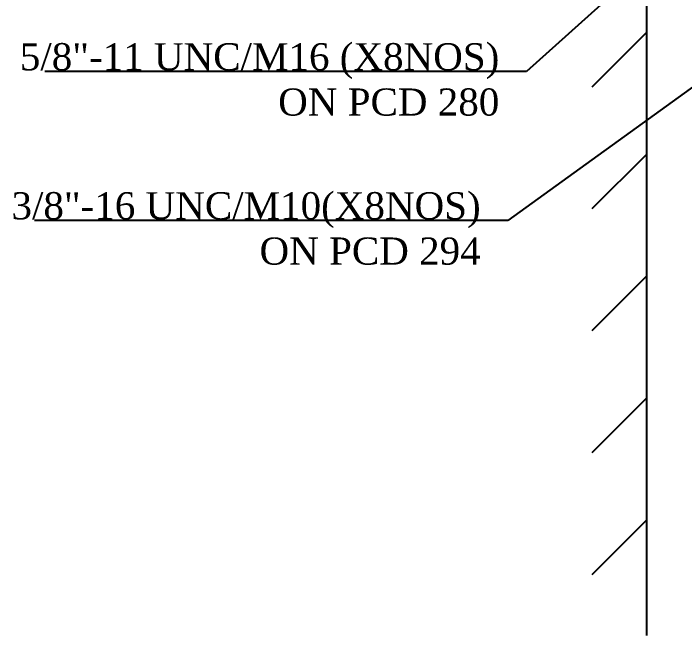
# Model space of a CAD drawing. Header units: millimetres. Extents: x 324 to 7054, y -67 to 2159.
# Drawn here: x 5813.6 to 6060.7, y 1102 to 1331.1 of the extents above; entities that cross this region are included whole.
import ezdxf
from ezdxf import colors
from ezdxf.entities.mleader import LeaderData, LeaderLine
from ezdxf.math import Vec2, Vec3

# ---------------------------------------------------------------- set-up
doc = ezdxf.new("R2010")
doc.units = ezdxf.units.MM
doc.header["$LTSCALE"] = 153.67
doc.layers.get('0').update_dxf_attribs({"linetype": 'CONTINUOUS'})
doc.styles.get("Standard").update_dxf_attribs({"font": 'times.ttf'})

msp = doc.modelspace()

# ---------------------------------------------------------------- hatches: boundary and pattern name
at = {"linetype": 'ByBlock'}
h = msp.add_hatch(dxfattribs=at)
h.set_pattern_fill('ANSI31', color=256, scale=10)
h.set_pattern_definition([(45, (4677.624, 0), (-22.45064, 22.45064), [])])
h.paths.add_polyline_path([(5928.26613, 1401.97699), (5928.26613, 1381.97699), (6026.65862, 1381.97699), (6026.65862, 1351.97699), (6026.65862, 1331.97699), (6026.65862, 1102), (6046.65862, 1102), (6046.65862, 1402)])

# ---------------------------------------------------------------- linework, layer by layer
msp.add_line((6046.65862, 1402), (6046.65862, 1102), dxfattribs=at)

# ---------------------------------------------------------------- leaders
ml = msp.add_multileader_mtext('Standard', dxfattribs=at)
ml.set_content('\\A1;3/8"-16 UNC/M10(X8NOS)\\PON PCD 294')
ml.set_leader_properties(linetype='ByLayer')
ml.build(insert=Vec2(0, 0))
ml.multileader.update_dxf_attribs({"text_right_attachment_type": 6, "arrow_head_size": 10})
ctx = ml.context
ctx.base_point, ctx.char_height, ctx.arrow_head_size, ctx.plane_origin = Vec3(5815.96705, 1260.04779), 10, 10, Vec3(6136.65862, 1356.97699)
ctx.right_attachment, ctx.text_align_type = 6, 2
notes = []
notes.append((ctx, [(0, (1, 1, 0), (5995.62387, 1254.80987), (-1, 0), 8, [(0, [(6136.65862, 1356.97699)], 0, [])])]))
ctx.mtext.insert, ctx.mtext.alignment, ctx.mtext.flow_direction = Vec3(5985.62387, 1265.28571), 3, 5
ml = msp.add_multileader_mtext('Standard', dxfattribs=at)
ml.set_content('\\A1;5/8"-11 UNC/M16 (X8NOS)\\PON PCD 280')
ml.set_leader_properties(linetype='ByLayer')
ml.build(insert=Vec2(0, 0))
ml.multileader.update_dxf_attribs({"text_right_attachment_type": 6, "arrow_head_size": 10})
ctx = ml.context
ctx.base_point, ctx.char_height, ctx.arrow_head_size, ctx.plane_origin = Vec3(5819.24058, 1314.92715), 10, 10, Vec3(6056.23469, 1358.12059)
ctx.right_attachment, ctx.text_align_type = 6, 2
notes.append((ctx, [(0, (1, 1, 0), (6002.48067, 1309.68923), (-1, 0), 8, [(0, [(6056.23469, 1358.12059)], 0, [])])]))
ctx.mtext.insert, ctx.mtext.alignment, ctx.mtext.flow_direction = Vec3(5992.48067, 1320.16507), 3, 5
for ctx, leaders in notes:
    for number, flags, end, landing, length, lines in leaders:
        leader = LeaderData()
        leader.index, (leader.has_last_leader_line, leader.has_dogleg_vector, leader.attachment_direction) = number, flags
        leader.last_leader_point, leader.dogleg_vector, leader.dogleg_length = Vec3(end), Vec3(landing), length
        for number, points, colour, breaks in lines:
            line = LeaderLine()
            line.index, line.vertices, line.color, line.breaks = number, Vec3.list(points), colors.encode_raw_color(colour), breaks
            leader.lines.append(line)
        ctx.leaders.append(leader)

doc.saveas('drawing.dxf')
